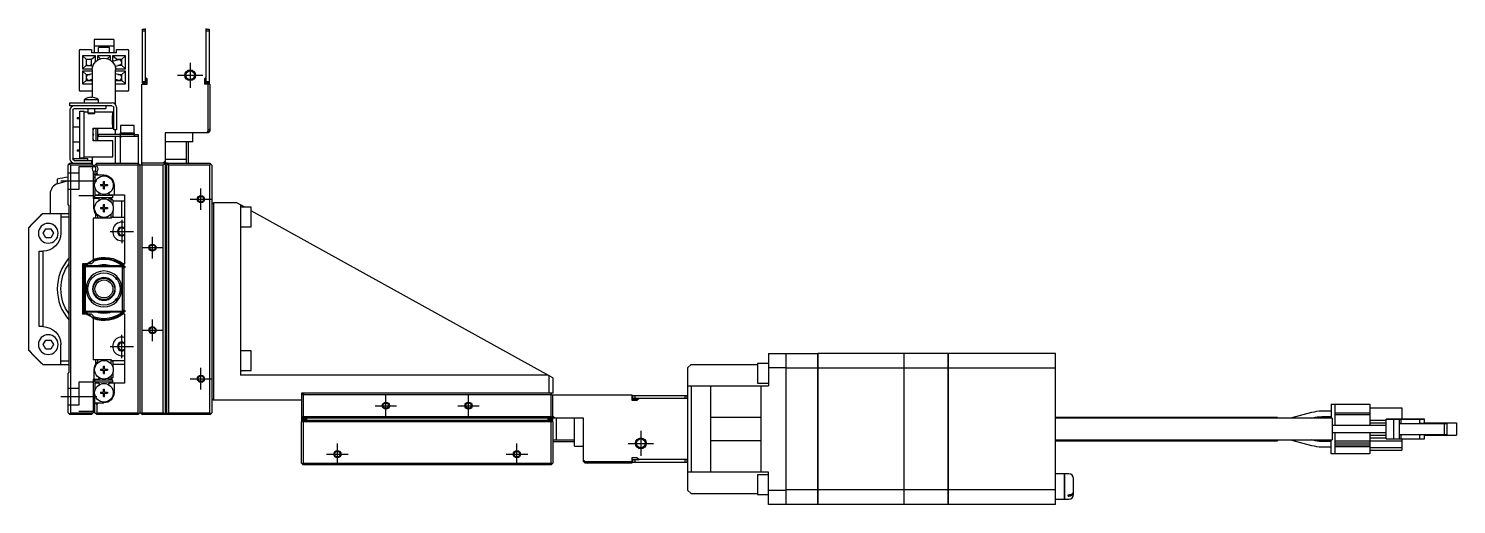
# Model space of a CAD drawing. Extents: x 0 to 1638, y -8 to 1357.
# Drawn here: x 0 to 397.6, y 536.5 to 669 of the extents above; entities that cross this region are included whole.
import ezdxf

# ---------------------------------------------------------------- set-up
doc = ezdxf.new("R2010")
doc.units = 0
doc.header["$LTSCALE"] = 0.5
doc.linetypes.add('CENTER', pattern=[50.8, 31.75, -6.35, 6.35, -6.35])
doc.linetypes.add('DASHED', pattern=[19.05, 12.7, -6.35])
for name, color, linetype in [('MSM_CENTER', 1, 'CENTER'), ('MSM_CONTINUOUS', 7, 'CONTINUOUS'), ('MSM_DASHED', 4, 'DASHED'), ('MSM_NARROW', 5, 'CONTINUOUS')]:
    doc.layers.add(name, color=color, linetype=linetype)

msp = doc.modelspace()

# ---------------------------------------------------------------- linework, layer by layer
at = {"layer": 'MSM_CENTER'}
for p, q in [((45, 659.47), (45, 652.47)), ((41.5, 655.97), (48.5, 655.97)), ((19, 626.47), (9, 626.47)), ((48, 618.47), (48, 624.47)), ((45, 621.47), (51, 621.47)), ((22.75, 612.47), (29.25, 612.47)), ((26, 615.72), (26, 609.22)), ((34.5, 604.97), (34.5, 610.97)), ((31.5, 607.97), (37.5, 607.97)), ((31.5, 584.97), (37.5, 584.97)), ((34.5, 581.97), (34.5, 587.97)), ((26, 577.22), (26, 583.72)), ((22.75, 580.47), (29.25, 580.47)), ((48, 568.47), (48, 574.47)), ((45, 571.47), (51, 571.47)), ((19, 566.47), (9, 566.47)), ((99.5, 560.97), (99.5, 566.97)), ((122.5, 560.97), (122.5, 566.97)), ((96.5, 563.97), (102.5, 563.97)), ((119.5, 563.97), (125.5, 563.97)), ((170.5, 556.97), (170.5, 549.97)), ((86, 547.47), (86, 553.47)), ((136, 547.47), (136, 553.47)), ((167, 553.47), (174, 553.47)), ((83, 550.47), (89, 550.47)), ((133, 550.47), (139, 550.47))]:
    msp.add_line(p, q, dxfattribs=at)
at = {"layer": 'MSM_CONTINUOUS'}
for p, q in [((31.7, 668.77), (32.5, 668.77)), ((31.7, 653.77), (31.7, 668.77)), ((32.5, 668.27), (31.7, 668.27)), ((32.5, 668.97), (32.5, 653.77)), ((49.5, 653.77), (49.5, 668.97)), ((49.5, 668.77), (50.3, 668.77)), ((50.3, 668.27), (49.5, 668.27)), ((50.3, 668.77), (50.3, 653.77)), ((23.7, 665.97), (18.3, 665.97)), ((18.3, 665.97), (18.3, 662.17)), ((23.7, 664.06), (18.3, 664.06)), ((23.7, 665.97), (23.7, 662.17)), ((14.1, 662.87), (14.1, 651.87)), ((14.4, 663.17), (17.5, 663.17)), ((18.6, 661.37), (15, 661.37)), ((15, 661.37), (15, 657.72)), ((16.05, 660.42), (15, 661.37)), ((16.05, 660.42), (17.55, 660.42)), ((16.05, 660.42), (16.05, 658.67)), ((17.5, 663.17), (17.5, 662.17)), ((24.5, 662.17), (17.5, 662.17)), ((17.55, 660.42), (18.6, 661.37)), ((17.55, 658.67), (17.55, 660.42)), ((18.6, 659.66), (18.6, 661.37)), ((22.8, 661.37), (19.2, 661.37)), ((19.2, 661.37), (19.2, 660.18)), ((20.07, 660.58), (19.2, 661.37)), ((22.5, 663.67), (19.5, 663.67)), ((19.5, 662.17), (19.5, 663.67)), ((21.93, 660.58), (22.8, 661.37)), ((22.5, 662.17), (22.5, 663.67)), ((22.8, 660.18), (22.8, 661.37)), ((25, 660.27), (23.28, 659.79)), ((27, 661.37), (23.4, 661.37)), ((23.4, 661.37), (23.4, 659.82)), ((24.45, 660.42), (23.4, 661.37)), ((24.45, 660.11), (24.45, 660.42)), ((24.45, 660.42), (25.95, 660.42)), ((24.5, 662.17), (24.5, 663.17)), ((24.5, 663.17), (27.6, 663.17)), ((25.95, 660.42), (27, 661.37)), ((25.95, 658.67), (25.95, 660.42)), ((27, 657.72), (27, 661.37)), ((27.9, 651.87), (27.9, 662.87)), ((16.05, 658.67), (15, 657.72)), ((15, 657.72), (17.76, 657.72)), ((15, 657.12), (15, 653.57)), ((17.75, 657.12), (15, 657.12)), ((16.05, 656.22), (15, 657.12)), ((16.42, 658.67), (16.05, 659.05)), ((16.05, 658.67), (17.55, 658.67)), ((16.05, 656.22), (16.05, 654.47)), ((16.05, 656.22), (17.11, 656.22)), ((17.75, 656.41), (16.59, 656.06)), ((17.55, 659.05), (17.17, 658.67)), ((17.55, 658.67), (17.88, 658.37)), ((17.75, 657.47), (17.75, 649.85)), ((24.1, 658.46), (25.4, 658.82)), ((24.27, 658.51), (24.12, 658.37)), ((24.24, 657.72), (27, 657.72)), ((24.25, 647.8), (24.25, 657.47)), ((27, 657.12), (24.25, 657.12)), ((25.41, 656.06), (24.25, 656.41)), ((25.95, 658.67), (24.86, 658.67)), ((24.89, 656.22), (25.95, 656.22)), ((25.95, 659.05), (25.57, 658.67)), ((25.95, 658.67), (27, 657.72)), ((25.95, 656.22), (27, 657.12)), ((25.95, 654.47), (25.95, 656.22)), ((27, 653.57), (27, 657.12)), ((16.05, 654.47), (15, 653.57)), ((15, 653.57), (17.75, 653.57)), ((16.42, 654.47), (16.05, 654.85)), ((16.05, 654.47), (17.55, 654.47)), ((17.01, 654.63), (17.75, 654.84)), ((17.46, 654.76), (17.17, 654.47)), ((17.55, 654.47), (17.55, 654.79)), ((17.55, 654.47), (17.75, 654.3)), ((24.25, 654.84), (24.99, 654.63)), ((24.45, 654.47), (24.25, 654.3)), ((24.25, 653.57), (27, 653.57)), ((24.45, 654.79), (24.45, 654.47)), ((24.45, 654.47), (25.95, 654.47)), ((24.82, 654.47), (24.54, 654.76)), ((25.95, 654.85), (25.57, 654.47)), ((25.95, 654.47), (27, 653.57)), ((31.5, 631.27), (31.5, 653.47)), ((31.5, 653.47), (33, 653.47)), ((31.7, 654.27), (32.5, 654.27)), ((32.5, 653.77), (31.7, 653.77)), ((32.5, 655.47), (33, 654.97)), ((32.75, 655.22), (32.75, 653.47)), ((33, 653.47), (33, 654.97)), ((49, 654.97), (49.5, 655.47)), ((49, 654.97), (49, 653.47)), ((50.5, 653.47), (49, 653.47)), ((49.5, 654.27), (50.3, 654.27)), ((50.3, 653.77), (49.5, 653.77)), ((50, 640.58), (50, 653.47)), ((50.5, 653.47), (50.5, 640.47)), ((11.5, 647.47), (11.5, 648.27)), ((11.5, 648.27), (23.3, 648.27)), ((17.75, 651.57), (14.4, 651.57)), ((19.5, 649.17), (15.5, 649.17)), ((15.5, 649.17), (15.5, 648.27)), ((16.57, 649.73), (16.55, 649.73)), ((17.3, 649.73), (17.3, 649.86)), ((17.7, 649.73), (17.3, 649.73)), ((17.7, 649.86), (17.7, 649.73)), ((18.45, 649.73), (18.43, 649.73)), ((19.5, 648.27), (19.5, 649.17)), ((27.6, 651.57), (24.25, 651.57)), ((23.2, 647.47), (11.5, 647.47)), ((11.5, 646.27), (11.5, 632.67)), ((12.3, 646.27), (12.3, 632.67)), ((12.7, 646.67), (21.5, 646.67)), ((14.3, 632.97), (14.3, 645.97)), ((14.3, 645.97), (15.5, 645.97)), ((15.5, 632.97), (15.5, 645.97)), ((16.5, 645.72), (15.5, 645.72)), ((16.5, 646.67), (16.5, 645.47)), ((16.5, 645.47), (18.5, 645.47)), ((16.5, 645.47), (16.7, 645.27)), ((18.3, 645.27), (16.7, 645.27)), ((18.3, 645.27), (18.5, 645.47)), ((18.5, 645.47), (18.5, 646.67)), ((23.5, 645.72), (18.5, 645.72)), ((21.5, 647.47), (21.5, 646.67)), ((23.4, 642.22), (23.4, 644.72)), ((23.5, 644.72), (23.4, 644.72)), ((23.5, 644.72), (23.5, 645.72)), ((23.7, 640.77), (23.7, 646.97)), ((24.5, 647.07), (24.5, 640.77)), ((14.3, 641.47), (12.3, 641.47)), ((13.5, 644.1), (13.5, 643.85)), ((14.3, 644.1), (13.5, 644.1)), ((14.3, 643.85), (13.5, 643.85)), ((18, 641.22), (23.5, 641.22)), ((18, 637.72), (18, 641.22)), ((18.7, 641.22), (18.7, 637.72)), ((19.2, 641.22), (19.2, 637.72)), ((23.4, 643.92), (23.5, 643.92)), ((23.4, 643.55), (23.5, 643.55)), ((23.4, 643.4), (23.5, 643.4)), ((23.4, 643.02), (23.5, 643.02)), ((23.5, 642.22), (23.4, 642.22)), ((23.5, 643.02), (23.5, 643.92)), ((23.5, 641.22), (23.5, 642.22)), ((24.5, 640.77), (23.7, 640.77)), ((24.25, 639.47), (24.25, 640.77)), ((29.4, 641.97), (25.6, 641.97)), ((25.6, 641.97), (25.6, 639.97)), ((29.4, 639.97), (29.4, 641.97)), ((49.69, 639.97), (50, 640.58)), ((50, 640.58), (50.5, 641.08)), ((50.5, 640.47), (50, 639.97)), ((12.3, 637.47), (14.3, 637.47)), ((23.5, 637.72), (18, 637.72)), ((19.5, 638.97), (19.5, 639.47)), ((29.5, 639.47), (19.5, 639.47)), ((19.5, 638.97), (30.5, 638.97)), ((23.5, 633.22), (23.5, 637.72)), ((24.25, 631.47), (24.25, 638.97)), ((25.5, 639.97), (25.5, 631.47)), ((25.5, 639.97), (29.5, 639.97)), ((25.5, 638.47), (26, 638.97)), ((29.5, 638.97), (29.5, 639.97)), ((29.5, 639.47), (30.5, 639.47)), ((30.5, 639.47), (30.5, 631.47)), ((38, 639.97), (38, 561.47)), ((50, 639.97), (38, 639.97)), ((45.75, 637.47), (38, 637.47)), ((44, 631.47), (44, 637.47)), ((44.5, 631.47), (44.5, 637.47)), ((45.75, 637.47), (45.75, 639.97)), ((12.5, 632.77), (16.5, 632.77)), ((12.5, 632.77), (12.5, 632.32)), ((12.7, 632.27), (17.5, 632.27)), ((13.5, 635.1), (13.5, 634.85)), ((14.3, 635.1), (13.5, 635.1)), ((14.3, 634.85), (13.5, 634.85)), ((14.3, 632.97), (15.5, 632.97)), ((15.5, 633.22), (23.5, 633.22)), ((16.5, 632.27), (16.5, 632.77)), ((17.5, 632.27), (17.5, 631.47)), ((17.75, 633.22), (17.75, 631.22)), ((44, 632.47), (38, 632.47)), ((11, 630.97), (11.5, 631.47)), ((11, 619.97), (11, 630.97)), ((11.35, 631.32), (11.7, 630.97)), ((11.5, 631.47), (17.5, 631.47)), ((11.7, 630.97), (11.7, 561.97)), ((18, 630.97), (11.7, 630.97)), ((18, 630.97), (17.5, 631.47)), ((18, 630.97), (18, 630.53)), ((18, 629.21), (18, 621.67)), ((18, 628.47), (18.5, 628.47)), ((18.5, 630.97), (19, 631.47)), ((18.5, 630.53), (18.5, 630.97)), ((19, 630.7), (18.5, 630.53)), ((19, 629.04), (18.5, 629.21)), ((18.5, 629.21), (18.5, 626.08)), ((19, 628.67), (18.65, 628.17)), ((18.75, 631.22), (19, 630.97)), ((19, 631.47), (30.5, 631.47)), ((19, 630.97), (19, 630.7)), ((30.5, 630.97), (19, 630.97)), ((19, 629.04), (19, 628.67)), ((19.5, 628.17), (19, 628.67)), ((31, 630.97), (30.5, 631.47)), ((30.5, 630.97), (30.75, 631.22)), ((30.5, 561.97), (30.5, 630.97)), ((31.35, 631.12), (31, 630.77)), ((31, 630.97), (31, 561.97)), ((31.7, 631.47), (31.35, 631.12)), ((31.35, 631.12), (31.5, 630.97)), ((38.7, 631.47), (31.5, 631.47)), ((31.5, 630.97), (31.5, 561.97)), ((37.5, 630.97), (31.5, 630.97)), ((38, 631.97), (37.5, 631.47)), ((37.5, 630.97), (38, 631.47)), ((37.5, 561.97), (37.5, 630.97)), ((38.2, 631.47), (38.2, 630.07)), ((38.2, 630.07), (38.5, 630.07)), ((38.4, 631.07), (38.4, 630.37)), ((38.75, 631.22), (38.5, 630.97)), ((38.5, 561.97), (38.5, 630.97)), ((38.7, 631.47), (38.8, 631.37)), ((38.7, 631.37), (38.9, 631.37)), ((39, 631.47), (38.75, 631.22)), ((38.75, 631.22), (39, 630.97)), ((39, 631.47), (50.5, 631.47)), ((39, 630.97), (39, 561.97)), ((50.5, 630.97), (39, 630.97)), ((50.75, 631.22), (50.5, 631.47)), ((50.5, 630.97), (50.75, 631.22)), ((50.5, 561.97), (50.5, 630.97)), ((51, 630.97), (50.75, 631.22)), ((51, 630.97), (51, 561.97)), ((8, 627.04), (8, 625.72)), ((11, 626.58), (8.17, 625.77)), ((18.5, 627.47), (18, 627.47)), ((21, 628.17), (18.5, 628.17)), ((18.5, 624.66), (18.5, 622.67)), ((20, 625.52), (20.79, 625.52)), ((20, 625.52), (20, 625.23)), ((20, 625.23), (20.79, 625.23)), ((20.53, 625.23), (20.53, 625.52)), ((20.85, 626.37), (21.14, 626.37)), ((20.85, 625.58), (20.85, 626.37)), ((21.14, 625.84), (20.85, 625.84)), ((20.85, 624.37), (20.85, 625.17)), ((20.85, 624.9), (21.14, 624.9)), ((20.85, 624.37), (21.14, 624.37)), ((21.14, 625.58), (21.14, 626.37)), ((21.14, 624.37), (21.14, 625.17)), ((21.2, 625.52), (22, 625.52)), ((21.2, 625.23), (22, 625.23)), ((21.47, 625.23), (21.47, 625.52)), ((22, 625.52), (22, 625.23)), ((23.8, 625.37), (23.8, 622.67)), ((6, 622.89), (6, 617.47)), ((19.45, 621.67), (18, 621.67)), ((18.2, 618.97), (18.2, 621.67)), ((18.5, 622.67), (19.45, 622.67)), ((18.5, 621.87), (18.5, 622.47)), ((23.5, 622.47), (18.5, 622.47)), ((23.5, 621.87), (18.5, 621.87)), ((19.45, 622.67), (19.6, 622.93)), ((19.45, 621.67), (19.58, 621.45)), ((22.4, 622.93), (22.55, 622.67)), ((22.55, 621.67), (22.42, 621.45)), ((22.55, 622.67), (26.7, 622.67)), ((22.55, 621.67), (23, 621.67)), ((23, 620.63), (23, 621.67)), ((23.5, 621.17), (23, 621.67)), ((23.5, 621.87), (23.5, 622.47)), ((23.5, 621.17), (23.5, 619.68)), ((26.7, 620.92), (23.5, 620.92)), ((26, 616.42), (26, 620.92)), ((26.7, 622.67), (26.7, 603.47)), ((51, 619.97), (51.5, 620.47)), ((51.5, 620.47), (51.5, 565.47)), ((58, 620.47), (51.5, 620.47)), ((60.26, 619.22), (58, 620.47)), ((4, 617.47), (0, 613.47)), ((4, 617.47), (11.35, 617.47)), ((9, 617.47), (9, 611.97)), ((11.35, 616.47), (9, 616.47)), ((11.35, 619.62), (11, 619.97)), ((11.35, 573.32), (11.35, 619.62)), ((18.7, 616.17), (18.7, 617.37)), ((19.2, 616.83), (19.2, 616.17)), ((20, 619.12), (20.79, 619.12)), ((20, 619.12), (20, 618.83)), ((20, 618.83), (20.79, 618.83)), ((20.53, 618.83), (20.53, 619.12)), ((20.85, 619.97), (21.14, 619.97)), ((20.85, 619.18), (20.85, 619.97)), ((21.14, 619.44), (20.85, 619.44)), ((20.85, 617.97), (20.85, 618.77)), ((20.85, 618.5), (21.14, 618.5)), ((20.85, 617.97), (21.14, 617.97)), ((21.14, 619.18), (21.14, 619.97)), ((21.14, 617.97), (21.14, 618.77)), ((21.2, 619.12), (22, 619.12)), ((21.2, 618.83), (22, 618.83)), ((21.47, 618.83), (21.47, 619.12)), ((22, 619.12), (22, 618.83)), ((23, 616.17), (23, 617.31)), ((23, 616.17), (23.5, 616.67)), ((23.5, 616.47), (23.3, 616.47)), ((23.5, 618.26), (23.5, 616.42)), ((23.5, 616.42), (26.7, 616.42)), ((59, 619.92), (59, 572.47)), ((62, 619.22), (59, 619.22)), ((62, 613.72), (62, 619.22)), ((146, 571.69), (62, 618.25)), ((0, 613.47), (0, 579.47)), ((4.06, 611.97), (4.78, 613.22)), ((4.78, 613.22), (6.22, 613.22)), ((6.22, 613.22), (6.94, 611.97)), ((23, 616.17), (18, 616.17)), ((18, 616.17), (18, 603.97)), ((59, 613.72), (62, 613.72)), ((4.78, 610.72), (4.06, 611.97)), ((6.22, 610.72), (4.78, 610.72)), ((6.94, 611.97), (6.22, 610.72)), ((3, 585.97), (3, 606.97)), ((3, 606.97), (4, 606.97)), ((4, 606.97), (4, 585.97)), ((16.79, 603.47), (18, 604.68)), ((17.5, 603.47), (15, 603.47)), ((15, 603.47), (15, 589.47)), ((15.5, 602.17), (16.3, 602.97)), ((15.5, 590.77), (15.5, 602.17)), ((15.8, 602.47), (15.8, 590.47)), ((26, 602.67), (16, 602.67)), ((16.3, 602.97), (25.7, 602.97)), ((18, 603.97), (17.5, 603.47)), ((25.7, 602.97), (26.5, 602.17)), ((26.2, 590.47), (26.2, 602.47)), ((26.5, 603.47), (26.5, 589.47)), ((26.7, 603.47), (26.5, 603.47)), ((24.2, 599.45), (24.2, 599.63)), ((24.2, 599.45), (24.42, 599.22)), ((24.42, 599.39), (24.42, 599.22)), ((24.42, 599.22), (24.56, 599.22)), ((24.56, 599.22), (24.56, 599.22)), ((19.56, 593.67), (19.62, 593.67)), ((19.69, 593.61), (19.62, 593.67)), ((22.37, 593.67), (22.31, 593.61)), ((22.37, 593.67), (22.44, 593.67)), ((23.96, 595.41), (23.96, 595.41)), ((24.42, 593.72), (24.2, 593.5)), ((24.2, 593.31), (24.2, 593.5)), ((24.42, 593.72), (24.42, 593.55)), ((24.56, 593.72), (24.42, 593.72)), ((24.56, 593.72), (24.56, 593.72)), ((17.5, 589.47), (15, 589.47)), ((16.3, 589.97), (15.5, 590.77)), ((16, 590.27), (26, 590.27)), ((25.7, 589.97), (16.3, 589.97)), ((18, 588.26), (16.79, 589.47)), ((17.5, 589.47), (18, 588.97)), ((18, 588.97), (18, 576.77)), ((26.5, 590.77), (25.7, 589.97)), ((26.7, 589.47), (26.5, 589.47)), ((26.7, 589.47), (26.7, 570.27)), ((4, 585.97), (3, 585.97)), ((4.06, 580.97), (4.78, 582.22)), ((4.78, 579.72), (4.06, 580.97)), ((4.78, 582.22), (6.22, 582.22)), ((6.22, 582.22), (6.94, 580.97)), ((6.94, 580.97), (6.22, 579.72)), ((9, 575.47), (9, 580.97)), ((0, 579.47), (4, 575.47)), ((6.22, 579.72), (4.78, 579.72)), ((23, 576.77), (18, 576.77)), ((18.7, 575.57), (18.7, 576.77)), ((19.2, 576.77), (19.2, 576.12)), ((23, 575.63), (23, 576.77)), ((23.5, 576.27), (23, 576.77)), ((62, 579.22), (59, 579.22)), ((62, 573.72), (62, 579.22)), ((206, 578.47), (206, 569.47)), ((206, 578.47), (219.7, 578.47)), ((211, 536.47), (211, 578.47)), ((219.7, 578.47), (219.7, 536.47)), ((219.75, 578.42), (219.7, 578.42)), ((219.75, 578.47), (219.75, 536.47)), ((243.7, 578.47), (219.75, 578.47)), ((243.7, 578.47), (243.7, 536.47)), ((243.75, 578.42), (243.7, 578.42)), ((243.75, 578.47), (243.75, 536.47)), ((256, 578.47), (243.75, 578.47)), ((256, 578.47), (256, 536.47)), ((256.05, 578.42), (256, 578.42)), ((256.05, 578.47), (256.05, 536.47)), ((286, 578.47), (256.05, 578.47)), ((286, 536.47), (286, 578.47)), ((4, 575.47), (11.35, 575.47)), ((9, 576.47), (11.35, 576.47)), ((11, 572.97), (11.35, 573.32)), ((11, 561.97), (11, 572.97)), ((18.2, 573.97), (18.2, 571.27)), ((20, 574.12), (20.79, 574.12)), ((20, 574.12), (20, 573.83)), ((20, 573.83), (20.79, 573.83)), ((20.53, 573.83), (20.53, 574.12)), ((20.85, 574.97), (21.14, 574.97)), ((20.85, 574.18), (20.85, 574.97)), ((21.14, 574.44), (20.85, 574.44)), ((20.85, 572.97), (20.85, 573.77)), ((20.85, 573.5), (21.14, 573.5)), ((20.85, 572.97), (21.14, 572.97)), ((21.14, 574.18), (21.14, 574.97)), ((21.14, 572.97), (21.14, 573.77)), ((21.2, 574.12), (22, 574.12)), ((21.2, 573.83), (22, 573.83)), ((21.47, 573.83), (21.47, 574.12)), ((22, 574.12), (22, 573.83)), ((26.7, 576.47), (23.3, 576.47)), ((23.5, 576.27), (23.5, 574.68)), ((26.7, 575.47), (23.5, 575.47)), ((23.5, 573.26), (23.5, 571.77)), ((59, 573.72), (62, 573.72)), ((184.5, 575.47), (183.5, 574.47)), ((183.5, 574.47), (183.5, 540.47)), ((184.5, 575.47), (203, 575.47)), ((203, 575.72), (203, 570.22)), ((206, 575.72), (203, 575.72)), ((211, 574.47), (206, 574.47)), ((219.7, 574.44), (211, 574.44)), ((219.75, 574.18), (219.7, 574.18)), ((243.7, 574.44), (219.75, 574.44)), ((243.75, 574.18), (243.7, 574.18)), ((256, 574.44), (243.75, 574.44)), ((256.05, 574.18), (256, 574.18)), ((286, 574.44), (256.05, 574.44)), ((18, 571.27), (18, 561.97)), ((19.45, 571.27), (18, 571.27)), ((18.5, 570.47), (18.5, 571.07)), ((23.5, 571.07), (18.5, 571.07)), ((23.5, 570.47), (18.5, 570.47)), ((19.45, 570.27), (18.5, 570.27)), ((18.5, 570.27), (18.5, 568.28)), ((19.45, 571.27), (19.58, 571.49)), ((19.45, 570.27), (19.6, 570.01)), ((20.85, 568.57), (21.14, 568.57)), ((20.85, 567.78), (20.85, 568.57)), ((21.14, 567.78), (21.14, 568.57)), ((22.4, 570.01), (22.55, 570.27)), ((22.55, 571.27), (22.42, 571.49)), ((23, 571.27), (22.55, 571.27)), ((26.7, 570.27), (22.55, 570.27)), ((23, 571.27), (23, 572.31)), ((23, 571.27), (23.5, 571.77)), ((23.5, 570.47), (23.5, 571.07)), ((23.8, 570.27), (23.8, 567.57)), ((144.59, 572.47), (59, 572.47)), ((145, 567.47), (145, 572.25)), ((146, 571.69), (146, 567.47)), ((183.5, 569.47), (206, 569.47)), ((184.5, 569.47), (184.5, 545.47)), ((190, 545.47), (190, 569.47)), ((203, 570.22), (206, 570.22)), ((204, 545.47), (204, 569.47)), ((18.5, 561.97), (18.5, 566.86)), ((18.5, 564.77), (21, 564.77)), ((18.65, 564.77), (19, 564.27)), ((19, 564.27), (19.5, 564.77)), ((20, 567.72), (20.79, 567.72)), ((20, 567.72), (20, 567.43)), ((20, 567.43), (20.79, 567.43)), ((20.53, 567.43), (20.53, 567.72)), ((21.14, 568.04), (20.85, 568.04)), ((20.85, 566.57), (20.85, 567.37)), ((20.85, 567.1), (21.14, 567.1)), ((20.85, 566.57), (21.14, 566.57)), ((21.14, 566.57), (21.14, 567.37)), ((21.2, 567.72), (22, 567.72)), ((21.2, 567.43), (22, 567.43)), ((21.47, 567.43), (21.47, 567.72)), ((22, 567.72), (22, 567.43)), ((51.5, 565.47), (51, 565.97)), ((76, 565.47), (51.5, 565.47)), ((76.7, 567.47), (76, 566.77)), ((76, 567.47), (76, 559.77)), ((146, 567.47), (76, 567.47)), ((76.5, 566.97), (76.35, 567.12)), ((76.5, 566.97), (76.5, 560.97)), ((145.5, 566.97), (76.5, 566.97)), ((146, 566.77), (145.3, 567.47)), ((145.65, 567.12), (145.5, 566.97)), ((145.5, 560.97), (145.5, 566.97)), ((145.8, 566.97), (168, 566.97)), ((146, 559.77), (146, 566.97)), ((168, 566.97), (168, 565.47)), ((169.75, 565.72), (168, 565.72)), ((168, 565.47), (169.5, 565.47)), ((168.3, 565.97), (168.3, 566.77)), ((168.3, 566.77), (183.3, 566.77)), ((183.5, 565.97), (168.3, 565.97)), ((168.8, 566.77), (168.8, 565.97)), ((170, 565.97), (169.5, 565.47)), ((182.8, 565.97), (182.8, 566.77)), ((183.3, 566.77), (183.3, 565.97)), ((11.5, 561.47), (11, 561.97)), ((11.7, 561.97), (11.35, 561.62)), ((17.5, 561.47), (11.5, 561.47)), ((11.7, 561.97), (18, 561.97)), ((17.5, 561.47), (18, 561.97)), ((19, 561.47), (18.5, 561.97)), ((19, 561.97), (18.75, 561.72)), ((19, 564.27), (19, 561.97)), ((19, 561.97), (30.5, 561.97)), ((30.5, 561.47), (19, 561.47)), ((30.75, 561.72), (30.5, 561.97)), ((30.5, 561.47), (31, 561.97)), ((31, 562.17), (31.7, 561.47)), ((31.5, 561.97), (31.35, 561.82)), ((31.5, 561.97), (37.5, 561.97)), ((38.7, 561.47), (31.7, 561.47)), ((38, 561.47), (37.5, 561.97)), ((38.2, 562.87), (38.5, 562.87)), ((38.2, 561.47), (38.2, 562.87)), ((38.4, 562.57), (38.4, 561.87)), ((38.5, 561.97), (39, 561.47)), ((38.8, 561.57), (38.7, 561.47)), ((38.9, 561.57), (38.7, 561.57)), ((39, 561.97), (38.75, 561.72)), ((39, 561.97), (50.5, 561.97)), ((50.5, 561.47), (39, 561.47)), ((50.75, 561.72), (50.5, 561.97)), ((50.5, 561.47), (51, 561.97)), ((76, 560.47), (76.5, 560.97)), ((76.5, 560.97), (145.5, 560.97)), ((145.5, 560.97), (146, 560.47)), ((146.5, 560.47), (146, 560.97)), ((204, 560.68), (190, 560.68)), ((347.75, 560.72), (286, 560.72)), ((347.75, 560.72), (347.75, 560.47)), ((357.24, 562.04), (351.38, 560.47)), ((362.75, 562.42), (360.12, 562.42)), ((360.12, 560.92), (362.75, 560.92)), ((362.75, 564.37), (373.45, 564.37)), ((362.75, 564.37), (362.75, 560.47)), ((363.75, 564.37), (363.75, 558.47)), ((373.45, 561.92), (363.75, 561.92)), ((373.45, 561.42), (363.75, 561.42)), ((373.45, 564.37), (373.45, 558.47)), ((373.45, 563.37), (382.35, 563.37)), ((382.35, 563.37), (382.35, 560.17)), ((154.5, 560.47), (76, 560.47)), ((76, 560.27), (77.4, 560.27)), ((76.5, 559.97), (76, 559.47)), ((76.1, 559.67), (76, 559.77)), ((76, 547.97), (76, 559.47)), ((76.1, 559.57), (76.1, 559.77)), ((76.5, 559.47), (76.25, 559.72)), ((77.1, 560.07), (76.4, 560.07)), ((76.5, 559.97), (145.5, 559.97)), ((145.5, 559.47), (76.5, 559.47)), ((76.5, 559.47), (76.5, 547.97)), ((77.4, 560.27), (77.4, 559.97)), ((144.6, 560.27), (144.6, 559.97)), ((146, 560.27), (144.6, 560.27)), ((145.6, 560.07), (144.9, 560.07)), ((146, 559.47), (145.5, 559.97)), ((145.75, 559.72), (145.5, 559.47)), ((145.5, 547.97), (145.5, 559.47)), ((146, 559.77), (145.9, 559.67)), ((145.9, 559.77), (145.9, 559.57)), ((146, 559.47), (146, 547.97)), ((147, 554.47), (147, 560.47)), ((152, 552.72), (152, 560.47)), ((154.5, 548.47), (154.5, 560.47)), ((363, 560.47), (286, 560.47)), ((357.17, 560.47), (357.63, 560.59)), ((363, 560.47), (363, 554.47)), ((369.38, 558.47), (363, 558.47)), ((369.9, 558.47), (363, 558.47)), ((370.64, 558.47), (369.38, 558.47)), ((370.1, 558.47), (369.9, 558.47)), ((378, 558.47), (370.1, 558.47)), ((378, 558.47), (370.64, 558.47)), ((373.45, 559.97), (378, 559.97)), ((373.45, 559.17), (378, 559.17)), ((378, 560.17), (385.65, 560.17)), ((379, 560.17), (378, 560.17)), ((378, 554.77), (378, 560.17)), ((388.7, 560.17), (379, 560.17)), ((380.2, 554.77), (380.2, 560.17)), ((380.2, 560.17), (381.7, 560.17)), ((385.77, 560.17), (380.2, 560.17)), ((381.7, 554.77), (381.7, 560.17)), ((381.7, 560.17), (382.2, 560.17)), ((381.7, 558.97), (382.2, 558.97)), ((381.7, 558.97), (394.3, 558.97)), ((382.2, 560.17), (387.45, 560.17)), ((382.2, 558.97), (382.2, 560.17)), ((382.2, 558.97), (387.45, 558.97)), ((385.65, 560.17), (385.95, 560.17)), ((385.95, 560.17), (385.77, 560.17)), ((387.45, 560.17), (387.75, 560.17)), ((387.45, 558.97), (387.45, 560.17)), ((392.13, 558.97), (387.45, 558.97)), ((387.75, 558.97), (387.45, 558.97)), ((387.75, 560.17), (388.7, 560.17)), ((388.7, 558.97), (388.7, 560.17)), ((388.7, 559.17), (397.6, 559.17)), ((388.7, 559.17), (397.6, 559.17)), ((388.7, 559.17), (397.6, 559.17)), ((392, 558.97), (392.13, 558.97)), ((393.5, 558.97), (392, 558.97)), ((395, 558.97), (393.5, 558.97)), ((394.3, 558.97), (395, 558.97)), ((394.3, 555.97), (394.3, 558.97)), ((395, 555.97), (395, 558.97)), ((397.6, 559.17), (397.6, 555.77)), ((146, 554.47), (152, 554.47)), ((146, 553.97), (152, 553.97)), ((152, 552.72), (154.5, 552.72)), ((190, 554.26), (204, 554.26)), ((286, 554.47), (363, 554.47)), ((286, 554.22), (347.75, 554.22)), ((347.75, 554.47), (347.75, 554.22)), ((351.38, 554.47), (357.23, 552.9)), ((357.62, 554.35), (357.17, 554.47)), ((362.75, 554.02), (360.12, 554.02)), ((362.75, 550.57), (362.75, 554.47)), ((363, 556.47), (369.38, 556.47)), ((363.75, 556.47), (363.75, 550.57)), ((373.45, 554.07), (363.75, 554.07)), ((373.45, 553.57), (363.75, 553.57)), ((373.45, 553.52), (363.75, 553.52)), ((373.45, 553.02), (363.75, 553.02)), ((373.45, 552.97), (363.75, 552.97)), ((369.38, 556.47), (370.64, 556.47)), ((370.64, 556.47), (378, 556.47)), ((373.45, 556.47), (373.45, 550.57)), ((373.45, 555.77), (378, 555.77)), ((373.45, 554.97), (378, 554.97)), ((373.45, 554.22), (382.35, 554.22)), ((378, 554.77), (380.2, 554.77)), ((380.2, 554.77), (381.7, 554.77)), ((381.7, 555.97), (394.3, 555.97)), ((381.7, 554.77), (382.2, 554.77)), ((382.2, 554.77), (382.2, 555.97)), ((382.2, 554.77), (387.45, 554.77)), ((382.35, 554.77), (382.35, 551.57)), ((387.45, 554.77), (387.45, 555.97)), ((387.45, 554.77), (387.75, 554.77)), ((387.75, 554.77), (388.7, 554.77)), ((388.7, 554.77), (388.7, 555.97)), ((388.7, 555.77), (397.6, 555.77)), ((394.3, 555.97), (395, 555.97)), ((154.5, 548.78), (155.11, 548.47)), ((169.5, 549.47), (168, 549.47)), ((168, 549.47), (168, 547.97)), ((168.3, 548.17), (168.3, 548.97)), ((168.3, 548.97), (170, 548.97)), ((168.8, 548.97), (168.8, 548.17)), ((169.5, 549.47), (170, 548.97)), ((183.5, 548.97), (170, 548.97)), ((182.8, 548.17), (182.8, 548.97)), ((183.3, 548.97), (183.3, 548.17)), ((360.12, 552.52), (362.75, 552.52)), ((373.45, 550.57), (362.75, 550.57)), ((373.45, 552.47), (363.75, 552.47)), ((373.45, 552.32), (382.35, 552.32)), ((373.45, 551.57), (382.35, 551.57)), ((76, 547.97), (76.25, 547.72)), ((76.25, 547.72), (76.5, 547.97)), ((76.25, 547.72), (76.5, 547.47)), ((76.5, 547.97), (145.5, 547.97)), ((145.5, 547.47), (76.5, 547.47)), ((145.5, 547.97), (145.75, 547.72)), ((145.5, 547.47), (145.75, 547.72)), ((145.75, 547.72), (146, 547.97)), ((155, 547.97), (154.5, 548.47)), ((168, 547.97), (155, 547.97)), ((155.11, 548.47), (168, 548.47)), ((155.11, 548.47), (155.61, 547.97)), ((183.3, 548.17), (168.3, 548.17)), ((206, 545.47), (183.5, 545.47)), ((203, 544.72), (203, 539.22)), ((206, 544.72), (203, 544.72)), ((206, 536.47), (206, 545.47)), ((288.5, 544.97), (286, 544.97)), ((288.5, 537.97), (288.5, 544.97)), ((288.55, 544.92), (288.5, 544.92)), ((289.7, 544.97), (288.55, 544.97)), ((288.55, 537.97), (288.55, 544.97)), ((219.75, 540.76), (219.7, 540.76)), ((243.75, 540.76), (243.7, 540.76)), ((256.05, 540.76), (256, 540.76)), ((291, 539.27), (291, 543.67)), ((183.5, 540.47), (184.5, 539.47)), ((184.5, 539.47), (203, 539.47)), ((203, 539.22), (206, 539.22)), ((206, 540.47), (211, 540.47)), ((219.7, 540.5), (211, 540.5)), ((243.7, 540.5), (219.75, 540.5)), ((256, 540.5), (243.75, 540.5)), ((286, 540.5), (256.05, 540.5)), ((286, 537.97), (288.5, 537.97)), ((288.5, 538.02), (288.55, 538.02)), ((288.55, 537.97), (289.7, 537.97)), ((289.5, 539.18), (289.7, 539.18)), ((289.5, 538.82), (289.5, 539.18)), ((289.5, 538.82), (289.7, 538.82)), ((219.7, 536.47), (206, 536.47)), ((219.75, 536.52), (219.7, 536.52)), ((243.7, 536.47), (219.75, 536.47)), ((243.75, 536.52), (243.7, 536.52)), ((256, 536.47), (243.75, 536.47)), ((256.05, 536.52), (256, 536.52)), ((286, 536.47), (256.05, 536.47))]:
    msp.add_line(p, q, dxfattribs=at)
for centre, radius in [((45, 655.97), 1.23), ((21, 625.37), 2.6), ((21, 618.97), 2.6), ((48, 621.47), 0.783), ((34.5, 607.97), 0.783), ((21, 596.47), 4.5), ((21, 596.47), 3), ((34.5, 584.97), 0.783), ((21, 573.97), 2.6), ((21, 567.57), 2.6), ((48, 571.47), 0.783), ((99.5, 563.97), 0.783), ((122.5, 563.97), 0.783), ((170.5, 553.47), 1.23), ((86, 550.47), 0.783), ((136, 550.47), 0.783)]:
    msp.add_circle(centre, radius, dxfattribs=at)
at = {"layer": 'MSM_CONTINUOUS', "extrusion": (0, 0, -1)}
for centre, radius in [((-5.5, 611.97), 2.75), ((-21, 596.47), 5), ((-21, 596.47), 3.15), ((-5.5, 580.97), 2.75)]:
    msp.add_circle(centre, radius, dxfattribs=at)
at = {"layer": 'MSM_CONTINUOUS'}
for centre, radius, start, end in [((14.4, 662.87), 0.3, 90, 180), ((25.2, 659.55), 0.75, 285.6242, 105.6242), ((27.6, 662.87), 0.3, 0, 90), ((16.8, 655.35), 0.75, 106.5209, 286.5209), ((25.2, 655.35), 0.75, 253.4791, 73.4791), ((14.4, 651.87), 0.3, 180, 270), ((17.5, 646.67), 3.2, 107.27, 128.6822), ((17.5, 646.67), 3.19, 93.5904, 106.9053), ((17.5, 646.67), 3.19, 73.0947, 86.4096), ((17.5, 646.67), 3.2, 51.3178, 72.73), ((23.3, 647.07), 1.2, 0, 90), ((27.6, 651.87), 0.3, 270, 0), ((12.7, 646.27), 1.2, 90, 180), ((17.9, 640.97), 0.25, 293.5782, 66.4218), ((17.9, 639.47), 0.25, 293.5782, 66.4218), ((17.9, 637.97), 0.25, 293.5782, 66.4218), ((12.7, 632.67), 1.2, 180, 270), ((18.75, 629.87), 1, 138.5904, 221.4096), ((17.75, 629.87), 1, 318.5904, 41.4096), ((38.7, 631.07), 0.3, 90, 180), ((38.7, 630.37), 0.3, 180, 228.1897), ((9, 622.89), 3, 105.9958, 180), ((21, 568.47), 60, 99.5941, 102.5133), ((21, 622.17), 1.59, 143.8028, 169.1069), ((21, 622.17), 1.59, 190.8931, 216.1972), ((21.11, 622.29), 1.75, 208.6217, 217.006), ((21, 622.17), 1.59, 10.8931, 36.1972), ((21, 622.17), 1.59, 323.8028, 349.1069), ((20.88, 622.29), 1.75, 322.994, 331.3783), ((21, 596.47), 27, 129.3765, 140.6235), ((21, 618.97), 2.8, 214.7719, 229.9948), ((26, 612.47), 2.6, 74.3815, 285.6185), ((26, 612.47), 1.01, 45.9346, 314.0654), ((21, 596.47), 13, 137.9284, 222.0716), ((21, 596.47), 8.2, 47.8764, 111.4601), ((21, 596.47), 8.2, 121.3881, 137.0297), ((21, 596.47), 6.5, 147.7958, 157.3801), ((21, 596.47), 6.5, 202.6199, 212.2042), ((21, 596.47), 8.2, 222.9703, 238.6119), ((21, 596.47), 8.5, 225.0991, 314.9009), ((21, 596.47), 8.2, 248.5399, 312.1236), ((26, 580.47), 2.6, 74.3815, 285.6185), ((26, 580.47), 1.01, 45.9346, 314.0654), ((21, 596.47), 27, 219.3765, 230.6235), ((21, 573.97), 2.8, 130.0052, 180), ((21, 570.77), 1.59, 143.8028, 169.1069), ((21, 570.77), 1.59, 190.8931, 216.1972), ((21.11, 570.89), 1.75, 210, 217.006), ((21, 570.77), 1.59, 10.8931, 36.1972), ((21, 570.77), 1.59, 323.8028, 349.1069), ((20.88, 570.89), 1.75, 322.994, 330), ((38.7, 562.57), 0.3, 131.8103, 180), ((38.7, 561.87), 0.3, 180, 270), ((360.12, 551.27), 11.15, 89.9911, 105.0006), ((76.4, 559.77), 0.3, 90, 180), ((77.1, 559.77), 0.3, 41.8103, 90), ((144.9, 559.77), 0.3, 90, 138.1897), ((145.6, 559.77), 0.3, 0, 90), ((360.12, 563.68), 11.15, 255.0015, 270.0068), ((289.7, 543.67), 1.3, 0, 90), ((289.72, 540.79), 1.61, 269.2584, 304.7863), ((289.7, 539.27), 1.3, 270, 360), ((289.72, 540.49), 1.66, 269.4455, 299.7231), ((290.11, 539.83), 0.891, 298.7486, 355.0367), ((290.19, 540.14), 0.809, 303.6126, 357.2927)]:
    msp.add_arc(centre, radius, start, end, dxfattribs=at)
at = {"layer": 'MSM_CONTINUOUS', "extrusion": (0, 0, -1)}
for centre, radius, start, end in [((-21, 657.47), 3.25, 0, 180), ((-12.7, 646.27), 0.4, 0, 90), ((-23.2, 646.97), 0.5, 90, 180), ((-12.7, 632.67), 0.4, 270, 0), ((-17.75, 629.87), 1.5, 146.4427, 213.5573), ((-20.79, 625.58), 0.06, 180, 270), ((-20.79, 625.17), 0.06, 90, 180), ((-21, 625.37), 2.8, 90, 180), ((-21.2, 625.58), 0.06, 270, 0), ((-21.2, 625.17), 0.06, 0, 90), ((-21.11, 622.06), 1.75, 30, 37.006), ((-20.88, 622.06), 1.75, 142.994, 150), ((-21, 618.97), 2.8, 325.2281, 0), ((-20.79, 619.18), 0.06, 180, 270), ((-20.79, 618.77), 0.06, 90, 180), ((-21.2, 619.18), 0.06, 270, 0), ((-21.2, 618.77), 0.06, 0, 90), ((-4, 611.97), 5, 180, 270), ((-21, 596.47), 8.5, 45.0991, 134.9009), ((-21, 596.47), 8.8, 70.0677, 128.6822), ((-21, 596.47), 12, 323.5298, 36.4702), ((-21, 596.47), 9, 48.1897, 51.0576), ((-21, 596.47), 8.8, 47.0141, 52.6982), ((-21, 596.47), 6.8, 28.0725, 36.0189), ((-21, 596.47), 6.8, 72.9174, 107.0826), ((-21, 596.47), 6.8, 323.9811, 331.9275), ((-21, 596.47), 8.8, 307.3018, 312.9859), ((-21, 596.47), 9, 308.9424, 311.8103), ((-21, 596.47), 8.8, 231.3178, 289.9323), ((-21, 596.47), 6.8, 252.9174, 287.0826), ((-4, 580.97), 5, 90, 180), ((-20.79, 574.18), 0.06, 180, 270), ((-20.79, 573.77), 0.06, 90, 180), ((-21.2, 574.18), 0.06, 270, 0), ((-21.2, 573.77), 0.06, 0, 90), ((-21.11, 570.66), 1.75, 28.6217, 37.006), ((-20.88, 570.66), 1.75, 142.994, 151.3783), ((-20.79, 567.78), 0.06, 180, 270), ((-20.79, 567.37), 0.06, 90, 180), ((-21, 567.57), 2.8, 180, 270), ((-21.2, 567.78), 0.06, 270, 0), ((-21.2, 567.37), 0.06, 0, 90), ((-360.12, 551.27), 9.65, 75.0035, 90.008), ((-360.12, 563.67), 9.65, 269.9899, 284.9986)]:
    msp.add_arc(centre, radius, start, end, dxfattribs=at)
at = {"layer": 'MSM_DASHED'}
for p, q in [((14, 628.72), (11, 628.72)), ((14, 630.47), (14, 622.47)), ((17.95, 630.47), (14, 630.47)), ((11, 624.22), (14, 624.22)), ((14, 622.47), (18, 622.47)), ((14, 568.72), (11, 568.72)), ((14, 570.47), (14, 562.47)), ((18, 570.47), (14, 570.47)), ((11, 564.22), (14, 564.22)), ((14, 562.47), (18, 562.47))]:
    msp.add_line(p, q, dxfattribs=at)
at = {"layer": 'MSM_NARROW'}
for centre, radius in [((45, 655.97), 1.5), ((48, 621.47), 1), ((34.5, 607.97), 1), ((21, 596.47), 2.5), ((34.5, 584.97), 1), ((48, 571.47), 1), ((99.5, 563.97), 1), ((122.5, 563.97), 1), ((170.5, 553.47), 1.5), ((86, 550.47), 1), ((136, 550.47), 1)]:
    msp.add_circle(centre, radius, dxfattribs=at)
for centre in [(26, 612.47), (26, 580.47)]:
    msp.add_arc(centre, 1.25, 55.9442, 304.0558, dxfattribs=at)

doc.saveas('drawing.dxf')
